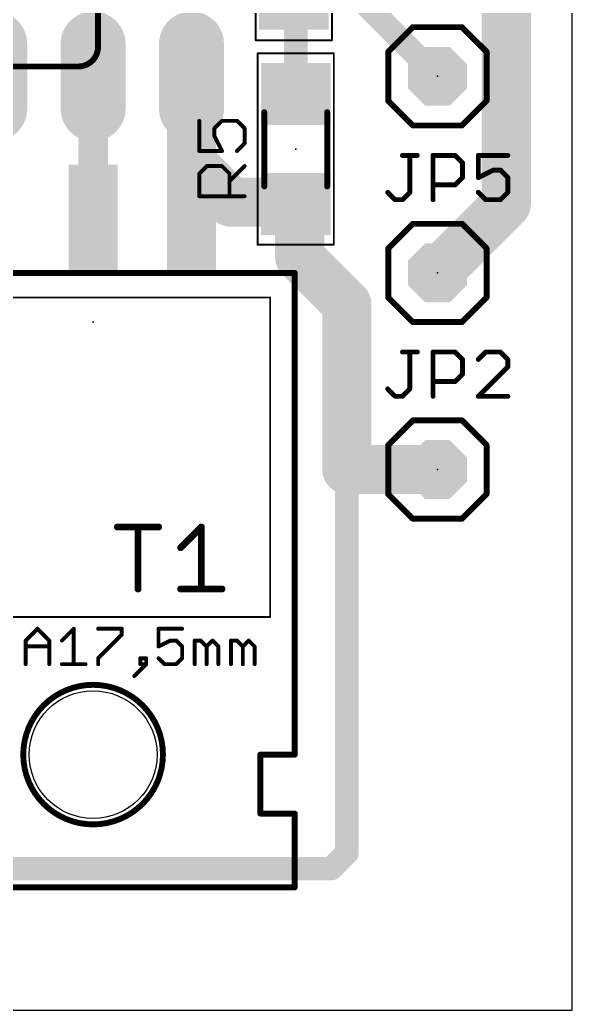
# Model space of a CAD drawing. Extents: x -5.1 to 64.5, y -0.1 to 40.6.
# Drawn here: x 50.18 to 64.44, y 0 to 25.59 of the extents above; entities that cross this region are included whole.
import ezdxf

# ---------------------------------------------------------------- set-up
doc = ezdxf.new("R2010")
doc.units = 0
for name, color, linetype in [('1', 14, 'CONTINUOUS'), ('17', 94, 'CONTINUOUS'), ('20', 178, 'CONTINUOUS'), ('21', 250, 'CONTINUOUS'), ('23', 178, 'CONTINUOUS'), ('25', 250, 'CONTINUOUS'), ('39', 14, 'CONTINUOUS'), ('51', 250, 'CONTINUOUS')]:
    doc.layers.add(name, color=color, linetype=linetype)

# ---------------------------------------------------------------- blocks, each defined once
blk = doc.blocks.new('RECT')
blk.add_solid([(-0.5, -0.5), (0.5, -0.5), (-0.5, 0.5), (0.5, 0.5)])
blk = doc.blocks.new('OCTAGONP')
at = {"const_width": 0.5}
blk.add_lwpolyline([(-0.25, -0.1036), (-0.25, 0.1036), (-0.1036, 0.25), (0.1036, 0.25), (0.25, 0.1036), (0.25, -0.1036), (0.1036, -0.25), (-0.1036, -0.25), (-0.25, -0.1036), (-0.25, 0.1036)], dxfattribs=at)
blk = doc.blocks.new('LONGP100')
at = {"const_width": 1}
blk.add_lwpolyline([(-0.5, 0), (0.5, 0)], dxfattribs=at)
at = {"const_width": 0.5}
for points in [[(-0.5, 0.25, 1), (-0.5, -0.25)], [(0.5, -0.25, 1), (0.5, 0.25)]]:
    blk.add_lwpolyline(points, format="xyb", dxfattribs=at)

msp = doc.modelspace()

# ---------------------------------------------------------------- linework, layer by layer
at = {"layer": '1'}
for points, const_width in [([(52.07, 24.13), (52.07, 27.9908)], 0.6096), ([(62.738, 20.828), (62.738, 27.432)], 1.27), ([(57.3024, 23.6724), (57.3024, 26.0828)], 0.6096), ([(60.96, 24.13), (59.0804, 26.0096)], 0.6096), ([(54.61, 24.13), (54.61, 21.8948)], 1.27), ([(54.61, 21.8948), (55.626, 20.8788)], 1.27), ([(55.626, 20.8788), (57.252, 20.8788)], 1.27), ([(57.252, 20.8788), (57.3024, 20.8284)], 1.27), ([(57.252, 20.8788), (57.3024, 20.8284)], 1.27), ([(57.404, 19.4564), (57.404, 20.7268)], 1.27), ([(60.96, 19.05), (62.738, 20.828)], 1.27), ([(57.3024, 20.8284), (57.404, 20.7268)], 0.6096), ([(58.6232, 18.2372), (57.404, 19.4564)], 1.27), ([(58.6232, 13.97), (58.6232, 18.2372)], 1.27), ([(60.96, 13.97), (58.6232, 13.97)], 1.27), ([(58.6232, 13.97), (58.6232, 4.064)], 0.6096), ([(58.2168, 3.6576), (58.6232, 4.064)], 0.6096), ([(45.364, 3.6576), (58.2168, 3.6576)], 0.6096)]:
    msp.add_lwpolyline(points, dxfattribs=dict(at, const_width=const_width))
for points, const_width in [([(54.9275, 24.13, 1), (54.2925, 24.13)], 0.635), ([(60.8522, 24.0222, 1), (61.0678, 24.2378)], 0.3048), ([(51.9176, 24.13, 1), (52.2224, 24.13)], 0.3048), ([(57.15, 23.6724, 1), (57.4548, 23.6724)], 0.3048), ([(54.8345, 22.1193, 1), (54.3855, 21.6703)], 0.635), ([(54.2925, 21.8948, 1), (54.9275, 21.8948)], 0.635), ([(55.626, 21.1963, 1), (55.626, 20.5613)], 0.635), ([(57.4765, 21.1033, 1), (57.0275, 20.6543)], 0.635), ([(57.4765, 21.1033, 1), (57.0275, 20.6543)], 0.635), ([(57.252, 20.5613, 1), (57.252, 21.1963)], 0.635), ([(55.4015, 20.6543, 1), (55.8505, 21.1033)], 0.635), ([(57.0779, 20.6039, 1), (57.5269, 21.0529)], 0.635), ([(57.0779, 20.6039, 1), (57.5269, 21.0529)], 0.635), ([(57.7215, 20.7268, 1), (57.0865, 20.7268)], 0.635), ([(62.9625, 20.6035, 1), (62.5135, 21.0525)], 0.635), ([(57.4102, 20.9362, 1), (57.1946, 20.7206)], 0.3048), ([(57.2962, 20.619, 1), (57.5118, 20.8346)], 0.3048), ([(62.4205, 20.828, 1), (63.0555, 20.828)], 0.635), ([(57.6285, 19.6809, 1), (57.1795, 19.2319)], 0.635), ([(57.0865, 19.4564, 1), (57.7215, 19.4564)], 0.635), ([(60.7355, 19.2745, 1), (61.1845, 18.8255)], 0.635), ([(58.9407, 18.2372, 1), (58.3057, 18.2372)], 0.635), ([(58.3987, 18.0127, 1), (58.8477, 18.4617)], 0.635), ([(58.6232, 14.2875, 1), (58.6232, 13.6525)], 0.635), ([(60.96, 13.6525, 1), (60.96, 14.2875)], 0.635), ([(58.3057, 13.97, 1), (58.9407, 13.97)], 0.635), ([(58.7756, 13.97, 1), (58.4708, 13.97)], 0.3048), ([(58.731, 3.9562, 1), (58.5154, 4.1718)], 0.3048), ([(58.4708, 4.064, 1), (58.7756, 4.064)], 0.3048), ([(58.109, 3.7654, 1), (58.3246, 3.5498)], 0.3048), ([(58.2168, 3.5052, 1), (58.2168, 3.81)], 0.3048)]:
    msp.add_lwpolyline(points, format="xyb", dxfattribs=dict(at, const_width=const_width))
at = {"layer": '20'}
for p, q in [((64.44, 0), (64.44, 35.55)), ((0, 0), (64.44, 0))]:
    msp.add_line(p, q, dxfattribs=at)
msp.add_circle((52.07, 6.604), 1.651, dxfattribs=at)
at = {"layer": '21'}
for points, const_width in [([(52.197, 30.988), (52.197, 24.892)], 0.1524), ([(60.325, 25.4), (59.69, 24.765)], 0.1524), ([(60.325, 25.4), (61.595, 25.4)], 0.1524), ([(61.595, 25.4), (62.23, 24.765)], 0.1524), ([(59.69, 24.765), (59.69, 23.495)], 0.1524), ([(62.23, 24.765), (62.23, 23.495)], 0.1524), ([(51.689, 24.384), (34.671, 24.384)], 0.1524), ([(59.69, 23.495), (60.325, 22.86)], 0.1524), ([(62.23, 23.495), (61.595, 22.86)], 0.1524), ([(61.595, 22.86), (60.325, 22.86)], 0.1524), ([(60.325, 20.32), (59.69, 19.685)], 0.1524), ([(60.325, 20.32), (61.595, 20.32)], 0.1524), ([(61.595, 20.32), (62.23, 19.685)], 0.1524), ([(59.69, 19.685), (59.69, 18.415)], 0.1524), ([(62.23, 19.685), (62.23, 18.415)], 0.1524), ([(57.277, 19.05), (46.863, 19.05)], 0.1524), ([(57.277, 19.05), (57.277, 6.604)], 0.1524), ([(56.642, 18.415), (47.498, 18.415)], 0.0508), ([(56.642, 18.415), (56.642, 10.16)], 0.0508), ([(59.69, 18.415), (60.325, 17.78)], 0.1524), ([(62.23, 18.415), (61.595, 17.78)], 0.1524), ([(61.595, 17.78), (60.325, 17.78)], 0.1524), ([(60.325, 15.24), (59.69, 14.605)], 0.1524), ([(60.325, 15.24), (61.595, 15.24)], 0.1524), ([(61.595, 15.24), (62.23, 14.605)], 0.1524), ([(59.69, 14.605), (59.69, 13.335)], 0.1524), ([(62.23, 14.605), (62.23, 13.335)], 0.1524), ([(59.69, 13.335), (60.325, 12.7)], 0.1524), ([(62.23, 13.335), (61.595, 12.7)], 0.1524), ([(61.595, 12.7), (60.325, 12.7)], 0.1524), ([(47.498, 10.16), (56.642, 10.16)], 0.0508), ([(50.329, 9.5509), (50.6341, 9.856)], 0.1016), ([(50.6341, 9.856), (50.9391, 9.5509)], 0.1016), ([(51.2645, 9.5509), (51.5696, 9.856)], 0.1016), ([(51.5696, 9.856), (51.5696, 8.9408)], 0.1016), ([(52.2, 9.856), (52.8102, 9.856)], 0.1016), ([(52.8102, 9.7035), (52.2, 9.0933)], 0.1016), ([(52.8102, 9.856), (52.8102, 9.7035)], 0.1016), ([(54.3694, 9.856), (53.7592, 9.856)], 0.1016), ([(53.7592, 9.856), (53.7592, 9.3984)], 0.1016), ([(50.329, 8.9408), (50.329, 9.5509)], 0.1016), ([(50.9391, 9.5509), (50.9391, 8.9408)], 0.1016), ([(53.7592, 9.3984), (54.0643, 9.5509)], 0.1016), ([(54.0643, 9.5509), (54.2168, 9.5509)], 0.1016), ([(54.2168, 9.5509), (54.3694, 9.3984)], 0.1016), ([(54.6948, 8.9408), (54.6948, 9.5509)], 0.1016), ([(54.6948, 9.5509), (54.8473, 9.5509)], 0.1016), ([(54.8473, 9.5509), (54.9998, 9.3984)], 0.1016), ([(54.9998, 9.3984), (55.1523, 9.5509)], 0.1016), ([(55.1523, 9.5509), (55.3049, 9.3984)], 0.1016), ([(55.6303, 8.9408), (55.6303, 9.5509)], 0.1016), ([(55.6303, 9.5509), (55.7828, 9.5509)], 0.1016), ([(55.7828, 9.5509), (55.9353, 9.3984)], 0.1016), ([(55.9353, 9.3984), (56.0879, 9.5509)], 0.1016), ([(56.0879, 9.5509), (56.2404, 9.3984)], 0.1016), ([(50.329, 9.3984), (50.9391, 9.3984)], 0.1016), ([(54.3694, 9.3984), (54.3694, 9.0933)], 0.1016), ([(54.9998, 9.3984), (54.9998, 8.9408)], 0.1016), ([(55.3049, 9.3984), (55.3049, 8.9408)], 0.1016), ([(55.9353, 9.3984), (55.9353, 8.9408)], 0.1016), ([(56.2404, 9.3984), (56.2404, 8.9408)], 0.1016), ([(51.2645, 8.9408), (51.8746, 8.9408)], 0.1016), ([(52.2, 9.0933), (52.2, 8.9408)], 0.1016), ([(53.1356, 8.6357), (53.4406, 8.9408)], 0.1016), ([(53.4406, 9.0933), (53.2881, 9.0933)], 0.1016), ([(53.2881, 9.0933), (53.2881, 8.9408)], 0.1016), ([(53.2881, 8.9408), (53.4406, 8.9408)], 0.1016), ([(53.4406, 8.9408), (53.4406, 9.0933)], 0.1016), ([(53.9118, 8.9408), (53.7592, 9.0933)], 0.1016), ([(54.2168, 8.9408), (53.9118, 8.9408)], 0.1016), ([(54.3694, 9.0933), (54.2168, 8.9408)], 0.1016), ([(57.277, 6.604), (56.388, 6.604)], 0.1524), ([(56.388, 6.604), (56.388, 5.08)], 0.1524), ([(56.388, 5.08), (57.277, 5.08)], 0.1524), ([(57.277, 5.08), (57.277, 3.175)], 0.1524), ([(46.863, 3.175), (57.277, 3.175)], 0.1524)]:
    msp.add_lwpolyline(points, dxfattribs=dict(at, const_width=const_width))
for points, const_width in [([(60.325, 25.4381, 1), (60.325, 25.3619)], 0.0762), ([(60.3519, 25.3731, 1), (60.2981, 25.4269)], 0.0762), ([(61.6219, 25.4269, 1), (61.5681, 25.3731)], 0.0762), ([(61.595, 25.3619, 1), (61.595, 25.4381)], 0.0762), ([(51.689, 24.384, 0.4142), (52.197, 24.892)], 0.1524), ([(52.2351, 24.892, 1), (52.1589, 24.892)], 0.0762), ([(52.1589, 24.892, 1), (52.2351, 24.892)], 0.0762), ([(59.7281, 24.765, 1), (59.6519, 24.765)], 0.0762), ([(59.6631, 24.7919, 1), (59.7169, 24.7381)], 0.0762), ([(62.2681, 24.765, 1), (62.1919, 24.765)], 0.0762), ([(62.2031, 24.7381, 1), (62.2569, 24.7919)], 0.0762), ([(51.689, 24.4221, 1), (51.689, 24.3459)], 0.0762), ([(51.689, 24.3459, 1), (51.689, 24.4221)], 0.0762), ([(59.7169, 23.5219, 1), (59.6631, 23.4681)], 0.0762), ([(62.2569, 23.4681, 1), (62.2031, 23.5219)], 0.0762), ([(59.6519, 23.495, 1), (59.7281, 23.495)], 0.0762), ([(62.1919, 23.495, 1), (62.2681, 23.495)], 0.0762), ([(60.325, 22.8981, 1), (60.325, 22.8219)], 0.0762), ([(60.2981, 22.8331, 1), (60.3519, 22.8869)], 0.0762), ([(61.5681, 22.8869, 1), (61.6219, 22.8331)], 0.0762), ([(61.595, 22.8219, 1), (61.595, 22.8981)], 0.0762), ([(60.325, 20.3581, 1), (60.325, 20.2819)], 0.0762), ([(60.3519, 20.2931, 1), (60.2981, 20.3469)], 0.0762), ([(61.6219, 20.3469, 1), (61.5681, 20.2931)], 0.0762), ([(61.595, 20.2819, 1), (61.595, 20.3581)], 0.0762), ([(59.7281, 19.685, 1), (59.6519, 19.685)], 0.0762), ([(59.6631, 19.7119, 1), (59.7169, 19.6581)], 0.0762), ([(62.2681, 19.685, 1), (62.1919, 19.685)], 0.0762), ([(62.2031, 19.6581, 1), (62.2569, 19.7119)], 0.0762), ([(57.3151, 19.05, 1), (57.2389, 19.05)], 0.0762), ([(57.277, 19.0119, 1), (57.277, 19.0881)], 0.0762), ([(56.6547, 18.415, 1), (56.6293, 18.415)], 0.0254), ([(56.642, 18.4023, 1), (56.642, 18.4277)], 0.0254), ([(59.6519, 18.415, 1), (59.7281, 18.415)], 0.0762), ([(59.7169, 18.4419, 1), (59.6631, 18.3881)], 0.0762), ([(62.1919, 18.415, 1), (62.2681, 18.415)], 0.0762), ([(62.2569, 18.3881, 1), (62.2031, 18.4419)], 0.0762), ([(60.325, 17.8181, 1), (60.325, 17.7419)], 0.0762), ([(60.2981, 17.7531, 1), (60.3519, 17.8069)], 0.0762), ([(61.5681, 17.8069, 1), (61.6219, 17.7531)], 0.0762), ([(61.595, 17.7419, 1), (61.595, 17.8181)], 0.0762), ([(60.325, 15.2781, 1), (60.325, 15.2019)], 0.0762), ([(60.3519, 15.2131, 1), (60.2981, 15.2669)], 0.0762), ([(61.6219, 15.2669, 1), (61.5681, 15.2131)], 0.0762), ([(61.595, 15.2019, 1), (61.595, 15.2781)], 0.0762), ([(59.7281, 14.605, 1), (59.6519, 14.605)], 0.0762), ([(59.6631, 14.6319, 1), (59.7169, 14.5781)], 0.0762), ([(62.2681, 14.605, 1), (62.1919, 14.605)], 0.0762), ([(62.2031, 14.5781, 1), (62.2569, 14.6319)], 0.0762), ([(59.6519, 13.335, 1), (59.7281, 13.335)], 0.0762), ([(59.7169, 13.3619, 1), (59.6631, 13.3081)], 0.0762), ([(62.1919, 13.335, 1), (62.2681, 13.335)], 0.0762), ([(62.2569, 13.3081, 1), (62.2031, 13.3619)], 0.0762), ([(60.325, 12.7381, 1), (60.325, 12.6619)], 0.0762), ([(60.2981, 12.6731, 1), (60.3519, 12.7269)], 0.0762), ([(61.5681, 12.7269, 1), (61.6219, 12.6731)], 0.0762), ([(61.595, 12.6619, 1), (61.595, 12.7381)], 0.0762), ([(56.6293, 10.16, 1), (56.6547, 10.16)], 0.0254), ([(56.642, 10.1473, 1), (56.642, 10.1727)], 0.0254), ([(50.652, 9.8739, 1), (50.6161, 9.838)], 0.0508), ([(50.652, 9.838, 1), (50.6161, 9.8739)], 0.0508), ([(51.595, 9.856, 1), (51.5442, 9.856)], 0.0508), ([(51.5875, 9.838, 1), (51.5516, 9.8739)], 0.0508), ([(52.2, 9.8814, 1), (52.2, 9.8306)], 0.0508), ([(52.8356, 9.856, 1), (52.7848, 9.856)], 0.0508), ([(52.7848, 9.7035, 1), (52.8356, 9.7035)], 0.0508), ([(52.8281, 9.6855, 1), (52.7922, 9.7214)], 0.0508), ([(52.8102, 9.8306, 1), (52.8102, 9.8814)], 0.0508), ([(53.7592, 9.8814, 1), (53.7592, 9.8306)], 0.0508), ([(53.7846, 9.856, 1), (53.7338, 9.856)], 0.0508), ([(54.3694, 9.8306, 1), (54.3694, 9.8814)], 0.0508), ([(50.3544, 9.5509, 1), (50.3036, 9.5509)], 0.0508), ([(50.311, 9.5689, 1), (50.347, 9.533)], 0.0508), ([(50.9645, 9.5509, 1), (50.9137, 9.5509)], 0.0508), ([(50.9212, 9.533, 1), (50.9571, 9.5689)], 0.0508), ([(51.2466, 9.5689, 1), (51.2825, 9.533)], 0.0508), ([(54.0643, 9.5763, 1), (54.0643, 9.5255)], 0.0508), ([(54.0757, 9.5282, 1), (54.0529, 9.5736)], 0.0508), ([(54.2348, 9.5689, 1), (54.1989, 9.533)], 0.0508), ([(54.2168, 9.5255, 1), (54.2168, 9.5763)], 0.0508), ([(54.7202, 9.5509, 1), (54.6694, 9.5509)], 0.0508), ([(54.6948, 9.5763, 1), (54.6948, 9.5255)], 0.0508), ([(54.8652, 9.5689, 1), (54.8293, 9.533)], 0.0508), ([(54.8473, 9.5255, 1), (54.8473, 9.5763)], 0.0508), ([(55.1703, 9.5689, 1), (55.1344, 9.533)], 0.0508), ([(55.1703, 9.533, 1), (55.1344, 9.5689)], 0.0508), ([(55.6557, 9.5509, 1), (55.6049, 9.5509)], 0.0508), ([(55.6303, 9.5763, 1), (55.6303, 9.5255)], 0.0508), ([(55.8008, 9.5689, 1), (55.7648, 9.533)], 0.0508), ([(55.7828, 9.5255, 1), (55.7828, 9.5763)], 0.0508), ([(56.1058, 9.5689, 1), (56.0699, 9.533)], 0.0508), ([(56.1058, 9.533, 1), (56.0699, 9.5689)], 0.0508), ([(50.329, 9.4238, 1), (50.329, 9.373)], 0.0508), ([(50.9391, 9.373, 1), (50.9391, 9.4238)], 0.0508), ([(53.7338, 9.3984, 1), (53.7846, 9.3984)], 0.0508), ([(53.7479, 9.4211, 1), (53.7706, 9.3757)], 0.0508), ([(54.3948, 9.3984, 1), (54.344, 9.3984)], 0.0508), ([(54.3514, 9.3804, 1), (54.3873, 9.4164)], 0.0508), ([(55.0252, 9.3984, 1), (54.9744, 9.3984)], 0.0508), ([(54.9819, 9.4164, 1), (55.0178, 9.3804)], 0.0508), ([(54.9819, 9.3804, 1), (55.0178, 9.4164)], 0.0508), ([(55.3303, 9.3984, 1), (55.2795, 9.3984)], 0.0508), ([(55.2869, 9.3804, 1), (55.3228, 9.4164)], 0.0508), ([(55.9607, 9.3984, 1), (55.9099, 9.3984)], 0.0508), ([(55.9174, 9.4164, 1), (55.9533, 9.3804)], 0.0508), ([(55.9174, 9.3804, 1), (55.9533, 9.4164)], 0.0508), ([(56.2658, 9.3984, 1), (56.215, 9.3984)], 0.0508), ([(56.2224, 9.3804, 1), (56.2584, 9.4164)], 0.0508), ([(50.3036, 8.9408, 1), (50.3544, 8.9408)], 0.0508), ([(50.9137, 8.9408, 1), (50.9645, 8.9408)], 0.0508), ([(51.2645, 8.9662, 1), (51.2645, 8.9154)], 0.0508), ([(51.5442, 8.9408, 1), (51.595, 8.9408)], 0.0508), ([(51.8746, 8.9154, 1), (51.8746, 8.9662)], 0.0508), ([(52.2254, 9.0933, 1), (52.1746, 9.0933)], 0.0508), ([(52.1746, 8.9408, 1), (52.2254, 8.9408)], 0.0508), ([(52.1821, 9.1113, 1), (52.218, 9.0754)], 0.0508), ([(53.2881, 9.1187, 1), (53.2881, 9.0679)], 0.0508), ([(53.3135, 9.0933, 1), (53.2627, 9.0933)], 0.0508), ([(53.2881, 8.9662, 1), (53.2881, 8.9154)], 0.0508), ([(53.2627, 8.9408, 1), (53.3135, 8.9408)], 0.0508), ([(53.466, 9.0933, 1), (53.4152, 9.0933)], 0.0508), ([(53.4152, 8.9408, 1), (53.466, 8.9408)], 0.0508), ([(53.4586, 8.9228, 1), (53.4227, 8.9588)], 0.0508), ([(53.4406, 9.0679, 1), (53.4406, 9.1187)], 0.0508), ([(53.4406, 8.9154, 1), (53.4406, 8.9662)], 0.0508), ([(53.7772, 9.1113, 1), (53.7413, 9.0754)], 0.0508), ([(53.9118, 8.9662, 1), (53.9118, 8.9154)], 0.0508), ([(53.8938, 8.9228, 1), (53.9297, 8.9588)], 0.0508), ([(54.1989, 8.9588, 1), (54.2348, 8.9228)], 0.0508), ([(54.2168, 8.9154, 1), (54.2168, 8.9662)], 0.0508), ([(54.344, 9.0933, 1), (54.3948, 9.0933)], 0.0508), ([(54.3873, 9.0754, 1), (54.3514, 9.1113)], 0.0508), ([(54.6694, 8.9408, 1), (54.7202, 8.9408)], 0.0508), ([(54.9744, 8.9408, 1), (55.0252, 8.9408)], 0.0508), ([(55.2795, 8.9408, 1), (55.3303, 8.9408)], 0.0508), ([(55.6049, 8.9408, 1), (55.6557, 8.9408)], 0.0508), ([(55.9099, 8.9408, 1), (55.9607, 8.9408)], 0.0508), ([(56.215, 8.9408, 1), (56.2658, 8.9408)], 0.0508), ([(52.07, 4.8006, 1), (52.07, 8.4074, 1), (52.07, 4.8006)], 0.1524), ([(53.1176, 8.6537, 1), (53.1535, 8.6178)], 0.0508), ([(56.388, 6.6421, 1), (56.388, 6.5659)], 0.0762), ([(56.4261, 6.604, 1), (56.3499, 6.604)], 0.0762), ([(57.277, 6.5659, 1), (57.277, 6.6421)], 0.0762), ([(57.2389, 6.604, 1), (57.3151, 6.604)], 0.0762), ([(56.388, 5.1181, 1), (56.388, 5.0419)], 0.0762), ([(56.3499, 5.08, 1), (56.4261, 5.08)], 0.0762), ([(57.3151, 5.08, 1), (57.2389, 5.08)], 0.0762), ([(57.277, 5.0419, 1), (57.277, 5.1181)], 0.0762), ([(57.2389, 3.175, 1), (57.3151, 3.175)], 0.0762), ([(57.277, 3.1369, 1), (57.277, 3.2131)], 0.0762)]:
    msp.add_lwpolyline(points, format="xyb", dxfattribs=dict(at, const_width=const_width))
at = {"layer": '23'}
for p in [(60.96, 24.13), (57.3024, 22.2504), (60.96, 19.05), (52.07, 17.78), (60.96, 13.97)]:
    msp.add_point(p, dxfattribs=at)
at = {"layer": '25'}
for points, const_width in [([(54.8122, 22.9802), (54.8122, 22.2006)], 0.1016), ([(55.202, 22.7853), (55.3969, 22.9802)], 0.1016), ([(55.202, 22.5904), (55.202, 22.7853)], 0.1016), ([(55.3969, 22.9802), (55.7867, 22.9802)], 0.1016), ([(55.7867, 22.9802), (55.9816, 22.7853)], 0.1016), ([(55.9816, 22.7853), (55.9816, 22.3955)], 0.1016), ([(55.3969, 22.2006), (55.202, 22.5904)], 0.1016), ([(55.9816, 22.3955), (55.7867, 22.2006)], 0.1016), ([(54.8122, 22.2006), (55.3969, 22.2006)], 0.1016), ([(60.0586, 22.0863), (60.44, 22.0863)], 0.127), ([(60.2493, 21.133), (60.2493, 22.0863)], 0.127), ([(60.8467, 20.9423), (60.8467, 22.0863)], 0.127), ([(60.8467, 22.0863), (61.4187, 22.0863)], 0.127), ([(61.4187, 22.0863), (61.6093, 21.8956)], 0.127), ([(62.7787, 22.0863), (62.0161, 22.0863)], 0.127), ([(62.0161, 22.0863), (62.0161, 21.5143)], 0.127), ([(54.8122, 21.6159), (55.0071, 21.8108)], 0.1016), ([(55.0071, 21.8108), (55.3969, 21.8108)], 0.1016), ([(55.3969, 21.8108), (55.5918, 21.6159)], 0.1016), ([(55.5918, 21.421), (55.9816, 21.8108)], 0.1016), ([(61.6093, 21.8956), (61.6093, 21.5143)], 0.127), ([(62.0161, 21.5143), (62.3974, 21.705)], 0.127), ([(62.3974, 21.705), (62.5881, 21.705)], 0.127), ([(62.5881, 21.705), (62.7787, 21.5143)], 0.127), ([(54.8122, 21.0312), (54.8122, 21.6159)], 0.1016), ([(55.5918, 21.6159), (55.5918, 21.0312)], 0.1016), ([(61.6093, 21.5143), (61.4187, 21.3236)], 0.127), ([(62.7787, 21.5143), (62.7787, 21.133)], 0.127), ([(61.4187, 21.3236), (60.8467, 21.3236)], 0.127), ([(55.9816, 21.0312), (54.8122, 21.0312)], 0.1016), ([(59.6773, 21.133), (59.868, 20.9423)], 0.127), ([(59.868, 20.9423), (60.0586, 20.9423)], 0.127), ([(60.0586, 20.9423), (60.2493, 21.133)], 0.127), ([(62.2068, 20.9423), (62.0161, 21.133)], 0.127), ([(62.5881, 20.9423), (62.2068, 20.9423)], 0.127), ([(62.7787, 21.133), (62.5881, 20.9423)], 0.127), ([(60.0586, 17.0063), (60.44, 17.0063)], 0.127), ([(60.2493, 16.053), (60.2493, 17.0063)], 0.127), ([(60.8467, 15.8623), (60.8467, 17.0063)], 0.127), ([(60.8467, 17.0063), (61.4187, 17.0063)], 0.127), ([(61.4187, 17.0063), (61.6093, 16.8156)], 0.127), ([(62.2068, 17.0063), (62.0161, 16.8156)], 0.127), ([(62.5881, 17.0063), (62.2068, 17.0063)], 0.127), ([(62.7787, 16.8156), (62.5881, 17.0063)], 0.127), ([(61.6093, 16.8156), (61.6093, 16.4343)], 0.127), ([(62.0161, 15.8623), (62.7787, 16.625)], 0.127), ([(62.7787, 16.625), (62.7787, 16.8156)], 0.127), ([(61.6093, 16.4343), (61.4187, 16.2436)], 0.127), ([(61.4187, 16.2436), (60.8467, 16.2436)], 0.127), ([(59.6773, 16.053), (59.868, 15.8623)], 0.127), ([(59.868, 15.8623), (60.0586, 15.8623)], 0.127), ([(60.0586, 15.8623), (60.2493, 16.053)], 0.127), ([(62.7787, 15.8623), (62.0161, 15.8623)], 0.127), ([(52.6946, 12.4855), (53.7623, 12.4855)], 0.1778), ([(53.2284, 10.8839), (53.2284, 12.4855)], 0.1778), ([(54.3317, 11.9516), (54.8656, 12.4855)], 0.1778), ([(54.8656, 12.4855), (54.8656, 10.8839)], 0.1778), ([(54.3317, 10.8839), (55.3995, 10.8839)], 0.1778)]:
    msp.add_lwpolyline(points, dxfattribs=dict(at, const_width=const_width))
for points, const_width in [([(54.8376, 22.9802, 1), (54.7868, 22.9802)], 0.0508), ([(55.184, 22.8033, 1), (55.22, 22.7673)], 0.0508), ([(55.2274, 22.7853, 1), (55.1766, 22.7853)], 0.0508), ([(55.3969, 23.0056, 1), (55.3969, 22.9548)], 0.0508), ([(55.4149, 22.9622, 1), (55.3789, 22.9982)], 0.0508), ([(55.8047, 22.9982, 1), (55.7687, 22.9622)], 0.0508), ([(55.7867, 22.9548, 1), (55.7867, 23.0056)], 0.0508), ([(56.007, 22.7853, 1), (55.9562, 22.7853)], 0.0508), ([(55.9636, 22.7673, 1), (55.9996, 22.8033)], 0.0508), ([(55.2247, 22.6018, 1), (55.1793, 22.579)], 0.0508), ([(55.1766, 22.5904, 1), (55.2274, 22.5904)], 0.0508), ([(55.9562, 22.3955, 1), (56.007, 22.3955)], 0.0508), ([(55.9996, 22.3775, 1), (55.9636, 22.4135)], 0.0508), ([(54.8122, 22.226, 1), (54.8122, 22.1752)], 0.0508), ([(54.7868, 22.2006, 1), (54.8376, 22.2006)], 0.0508), ([(55.3742, 22.1892, 1), (55.4196, 22.212)], 0.0508), ([(55.3969, 22.1752, 1), (55.3969, 22.226)], 0.0508), ([(55.7687, 22.2186, 1), (55.8047, 22.1826)], 0.0508), ([(60.0586, 22.118, 1), (60.0586, 22.0545)], 0.0635), ([(60.281, 22.0863, 1), (60.2175, 22.0863)], 0.0635), ([(60.44, 22.0545, 1), (60.44, 22.118)], 0.0635), ([(60.8784, 22.0863, 1), (60.8149, 22.0863)], 0.0635), ([(60.8467, 22.118, 1), (60.8467, 22.0545)], 0.0635), ([(61.4411, 22.1087, 1), (61.3962, 22.0638)], 0.0635), ([(61.4187, 22.0545, 1), (61.4187, 22.118)], 0.0635), ([(62.0478, 22.0863, 1), (61.9843, 22.0863)], 0.0635), ([(62.0161, 22.118, 1), (62.0161, 22.0545)], 0.0635), ([(62.7787, 22.0545, 1), (62.7787, 22.118)], 0.0635), ([(55.0071, 21.8362, 1), (55.0071, 21.7854)], 0.0508), ([(55.0251, 21.7928, 1), (54.9891, 21.8288)], 0.0508), ([(55.4149, 21.8288, 1), (55.3789, 21.7928)], 0.0508), ([(55.3969, 21.7854, 1), (55.3969, 21.8362)], 0.0508), ([(55.9996, 21.7928, 1), (55.9636, 21.8288)], 0.0508), ([(61.6411, 21.8956, 1), (61.5776, 21.8956)], 0.0635), ([(61.5869, 21.8732, 1), (61.6318, 21.9181)], 0.0635), ([(62.3974, 21.7367, 1), (62.3974, 21.6732)], 0.0635), ([(62.4116, 21.6766, 1), (62.3832, 21.7333)], 0.0635), ([(62.6105, 21.7274, 1), (62.5656, 21.6825)], 0.0635), ([(62.5881, 21.6732, 1), (62.5881, 21.7367)], 0.0635), ([(54.7942, 21.6339, 1), (54.8302, 21.5979)], 0.0508), ([(54.8376, 21.6159, 1), (54.7868, 21.6159)], 0.0508), ([(55.6172, 21.6159, 1), (55.5664, 21.6159)], 0.0508), ([(55.5738, 21.5979, 1), (55.6098, 21.6339)], 0.0508), ([(61.5776, 21.5143, 1), (61.6411, 21.5143)], 0.0635), ([(61.6318, 21.4918, 1), (61.5869, 21.5367)], 0.0635), ([(61.9843, 21.5143, 1), (62.0478, 21.5143)], 0.0635), ([(62.0019, 21.5427, 1), (62.0303, 21.4859)], 0.0635), ([(62.8105, 21.5143, 1), (62.747, 21.5143)], 0.0635), ([(62.7563, 21.4918, 1), (62.8012, 21.5367)], 0.0635), ([(55.5738, 21.439, 1), (55.6098, 21.403)], 0.0508), ([(60.8467, 21.3554, 1), (60.8467, 21.2919)], 0.0635), ([(61.3962, 21.3461, 1), (61.4411, 21.3012)], 0.0635), ([(61.4187, 21.2919, 1), (61.4187, 21.3554)], 0.0635), ([(54.8122, 21.0566, 1), (54.8122, 21.0058)], 0.0508), ([(54.7868, 21.0312, 1), (54.8376, 21.0312)], 0.0508), ([(55.5664, 21.0312, 1), (55.6172, 21.0312)], 0.0508), ([(55.9816, 21.0058, 1), (55.9816, 21.0566)], 0.0508), ([(59.6998, 21.1554, 1), (59.6548, 21.1105)], 0.0635), ([(59.868, 20.974, 1), (59.868, 20.9106)], 0.0635), ([(59.8455, 20.9198, 1), (59.8904, 20.9648)], 0.0635), ([(60.0362, 20.9648, 1), (60.0811, 20.9198)], 0.0635), ([(60.0586, 20.9106, 1), (60.0586, 20.974)], 0.0635), ([(60.2175, 21.133, 1), (60.281, 21.133)], 0.0635), ([(60.2717, 21.1105, 1), (60.2268, 21.1554)], 0.0635), ([(62.0385, 21.1554, 1), (61.9936, 21.1105)], 0.0635), ([(62.2068, 20.974, 1), (62.2068, 20.9106)], 0.0635), ([(62.1843, 20.9198, 1), (62.2292, 20.9648)], 0.0635), ([(62.5656, 20.9648, 1), (62.6105, 20.9198)], 0.0635), ([(62.5881, 20.9106, 1), (62.5881, 20.974)], 0.0635), ([(62.747, 21.133, 1), (62.8105, 21.133)], 0.0635), ([(62.8012, 21.1105, 1), (62.7563, 21.1554)], 0.0635), ([(60.8149, 20.9423, 1), (60.8784, 20.9423)], 0.0635), ([(60.0586, 17.038, 1), (60.0586, 16.9745)], 0.0635), ([(60.281, 17.0063, 1), (60.2175, 17.0063)], 0.0635), ([(60.44, 16.9745, 1), (60.44, 17.038)], 0.0635), ([(60.8784, 17.0063, 1), (60.8149, 17.0063)], 0.0635), ([(60.8467, 17.038, 1), (60.8467, 16.9745)], 0.0635), ([(61.4411, 17.0287, 1), (61.3962, 16.9838)], 0.0635), ([(61.4187, 16.9745, 1), (61.4187, 17.038)], 0.0635), ([(62.2068, 17.038, 1), (62.2068, 16.9745)], 0.0635), ([(62.2292, 16.9838, 1), (62.1843, 17.0287)], 0.0635), ([(62.6105, 17.0287, 1), (62.5656, 16.9838)], 0.0635), ([(62.5881, 16.9745, 1), (62.5881, 17.038)], 0.0635), ([(61.6411, 16.8156, 1), (61.5776, 16.8156)], 0.0635), ([(61.5869, 16.7932, 1), (61.6318, 16.8381)], 0.0635), ([(61.9936, 16.8381, 1), (62.0385, 16.7932)], 0.0635), ([(62.8105, 16.8156, 1), (62.747, 16.8156)], 0.0635), ([(62.747, 16.625, 1), (62.8105, 16.625)], 0.0635), ([(62.7563, 16.7932, 1), (62.8012, 16.8381)], 0.0635), ([(62.8012, 16.6025, 1), (62.7563, 16.6474)], 0.0635), ([(61.5776, 16.4343, 1), (61.6411, 16.4343)], 0.0635), ([(61.6318, 16.4118, 1), (61.5869, 16.4567)], 0.0635), ([(60.8467, 16.2754, 1), (60.8467, 16.2119)], 0.0635), ([(61.3962, 16.2661, 1), (61.4411, 16.2212)], 0.0635), ([(61.4187, 16.2119, 1), (61.4187, 16.2754)], 0.0635), ([(59.6998, 16.0754, 1), (59.6548, 16.0305)], 0.0635), ([(59.868, 15.8941, 1), (59.868, 15.8306)], 0.0635), ([(59.8455, 15.8398, 1), (59.8904, 15.8848)], 0.0635), ([(60.0362, 15.8848, 1), (60.0811, 15.8398)], 0.0635), ([(60.0586, 15.8306, 1), (60.0586, 15.8941)], 0.0635), ([(60.2175, 16.053, 1), (60.281, 16.053)], 0.0635), ([(60.2717, 16.0305, 1), (60.2268, 16.0754)], 0.0635), ([(60.8149, 15.8623, 1), (60.8784, 15.8623)], 0.0635), ([(61.9936, 15.8848, 1), (62.0385, 15.8398)], 0.0635), ([(62.0161, 15.8941, 1), (62.0161, 15.8306)], 0.0635), ([(62.7787, 15.8306, 1), (62.7787, 15.8941)], 0.0635), ([(52.6946, 12.5299, 1), (52.6946, 12.441)], 0.0889), ([(53.2729, 12.4855, 1), (53.184, 12.4855)], 0.0889), ([(53.7623, 12.441, 1), (53.7623, 12.5299)], 0.0889), ([(54.91, 12.4855, 1), (54.8211, 12.4855)], 0.0889), ([(54.897, 12.454, 1), (54.8342, 12.5169)], 0.0889), ([(54.3003, 11.983, 1), (54.3632, 11.9202)], 0.0889), ([(53.184, 10.8839, 1), (53.2729, 10.8839)], 0.0889), ([(54.3317, 10.9284, 1), (54.3317, 10.8395)], 0.0889), ([(54.8211, 10.8839, 1), (54.91, 10.8839)], 0.0889), ([(55.3995, 10.8395, 1), (55.3995, 10.9284)], 0.0889)]:
    msp.add_lwpolyline(points, format="xyb", dxfattribs=dict(at, const_width=const_width))
at = {"layer": '39', "const_width": 0.0508}
for points in [[(56.2686, 25.0606), (56.2686, 30.0066)], [(58.2346, 30.0066), (58.2346, 25.0606)], [(58.2346, 25.0606), (56.2686, 25.0606)], [(56.3194, 19.7774), (56.3194, 24.7234)], [(56.3194, 24.7234), (58.2854, 24.7234)], [(58.2854, 24.7234), (58.2854, 19.7774)], [(58.2854, 19.7774), (56.3194, 19.7774)]]:
    msp.add_lwpolyline(points, dxfattribs=at)
at = {"layer": '39', "const_width": 0.0254}
for points in [[(56.2686, 25.0733, 1), (56.2686, 25.0479)], [(58.2346, 25.0479, 1), (58.2346, 25.0733)], [(56.2559, 25.0606, 1), (56.2813, 25.0606)], [(58.2219, 25.0606, 1), (58.2473, 25.0606)], [(56.3321, 24.7234, 1), (56.3067, 24.7234)], [(56.3194, 24.7361, 1), (56.3194, 24.7107)], [(58.2981, 24.7234, 1), (58.2727, 24.7234)], [(58.2854, 24.7107, 1), (58.2854, 24.7361)], [(56.3194, 19.7901, 1), (56.3194, 19.7647)], [(56.3067, 19.7774, 1), (56.3321, 19.7774)], [(58.2727, 19.7774, 1), (58.2981, 19.7774)], [(58.2854, 19.7647, 1), (58.2854, 19.7901)]]:
    msp.add_lwpolyline(points, format="xyb", dxfattribs=at)
at = {"layer": '51', "const_width": 0.1524}
for points in [[(56.4896, 23.2029), (56.4896, 21.2852)], [(58.1152, 23.2029), (58.1152, 21.2852)]]:
    msp.add_lwpolyline(points, dxfattribs=at)
at = {"layer": '51', "const_width": 0.0762}
for points in [[(56.5277, 23.2029, 1), (56.4515, 23.2029)], [(58.1533, 23.2029, 1), (58.0771, 23.2029)], [(56.4515, 21.2852, 1), (56.5277, 21.2852)], [(58.0771, 21.2852, 1), (58.1533, 21.2852)]]:
    msp.add_lwpolyline(points, format="xyb", dxfattribs=at)

# ---------------------------------------------------------------- block references
at = {"layer": '1', "xscale": 1.6}
for p, yscale, rotation in [((57.2516, 26.1336), 1.8, 270), ((57.3024, 23.6724), 1.803, 90), ((57.3024, 20.8284), 1.803, 90)]:
    msp.add_blockref('RECT', p, dxfattribs=dict(at, yscale=yscale, rotation=rotation))
at = {"layer": '17', "xscale": 1.6764, "yscale": 1.6764, "rotation": 270}
for p in [(49.53, 24.13), (52.07, 24.13), (54.61, 24.13)]:
    msp.add_blockref('LONGP100', p, dxfattribs=at)
at = {"layer": '17', "xscale": 1.524, "yscale": 1.524}
for p in [(60.96, 24.13), (60.96, 19.05), (60.96, 13.97)]:
    msp.add_blockref('OCTAGONP', p, dxfattribs=at)
at = {"layer": '21', "rotation": 180}
for p, xscale, yscale in [((52.07, 22.1615), 0.762, 0.635), ((54.61, 22.1615), 0.762, 0.635), ((52.07, 20.447), 1.27, 2.794), ((54.61, 20.447), 1.27, 2.794)]:
    msp.add_blockref('RECT', p, dxfattribs=dict(at, xscale=xscale, yscale=yscale))
at = {"layer": '51'}
for p, xscale, yscale, rotation in [((52.07, 23.4315), 0.762, 1.905, 180), ((54.61, 23.4315), 0.762, 1.905, 180), ((57.3024, 23.5712), 0.7366, 1.7526, 90), ((57.3024, 20.9296), 0.7366, 1.7526, 90)]:
    msp.add_blockref('RECT', p, dxfattribs=dict(at, xscale=xscale, yscale=yscale, rotation=rotation))
at = {"layer": '51', "xscale": 0.508, "yscale": 0.508}
for p in [(60.96, 24.13), (60.96, 19.05), (60.96, 13.97)]:
    msp.add_blockref('RECT', p, dxfattribs=at)

doc.saveas('drawing.dxf')
